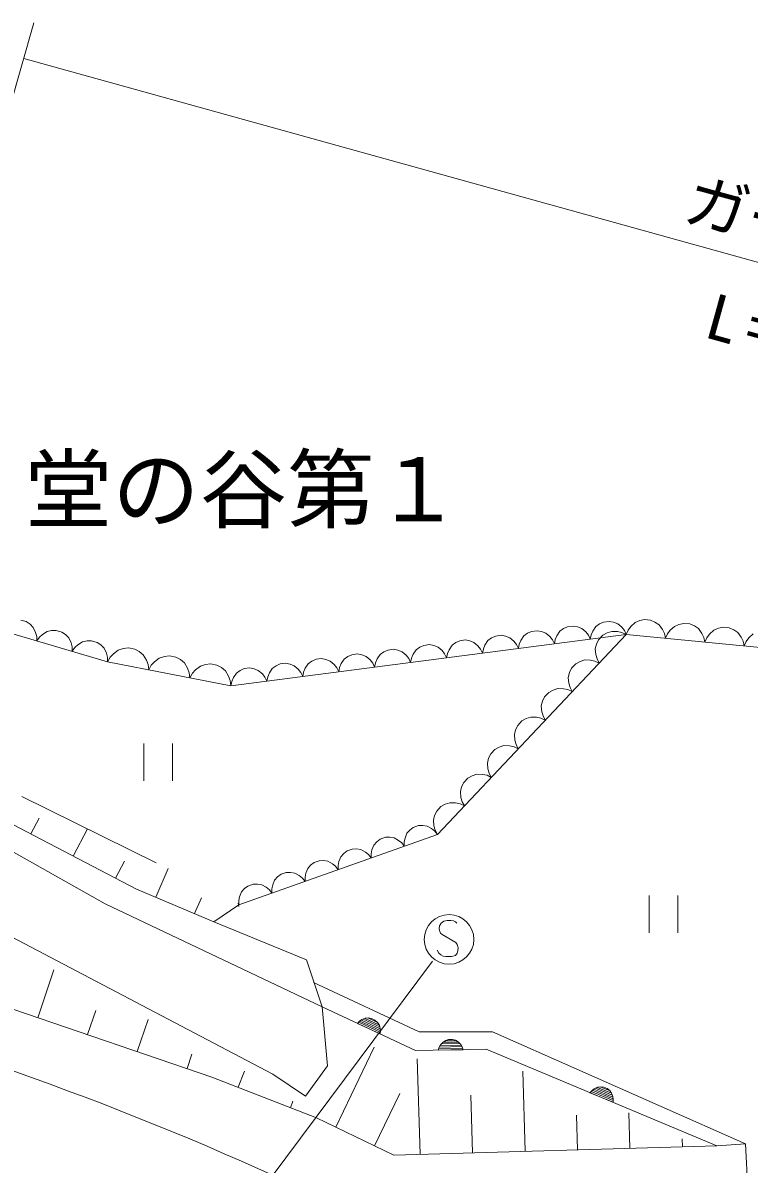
# Model space of a CAD drawing. Units: millimetres, scale not verified. Extents: x -19874 to 620126, y -204109 to 155891.
# Drawn here: x 194472 to 223562, y 67727 to 113452 of the extents above; entities that cross this region are included whole.
import ezdxf
from ezdxf.enums import TextEntityAlignment as Align

# ---------------------------------------------------------------- set-up
doc = ezdxf.new("R2010")
doc.units = ezdxf.units.MM
doc.header["$LTSCALE"] = 1000
doc.linetypes.add('DASHED_SPACED', pattern=[12, 6, -6])
doc.layers.add('S-BGD', color=7, linetype='Continuous', lineweight=13)
doc.styles.add('ＭＳ ゴシック', font='')
doc.styles.get('ＭＳ ゴシック').set_extended_font_data('MS Gothic')

msp = doc.modelspace()

# ---------------------------------------------------------------- linework, layer by layer
at = {"layer": 'S-BGD'}
for p, q in [((194917, 113452), (190490, 98018)), ((265558, 92307), (194506, 112019)), ((186524, 91191), (197870, 87858)), ((194609, 89463), (194389, 89527)), ((194760, 89361), (194609, 89463)), ((194891, 89230), (194760, 89361)), ((194984, 89033), (194891, 89230)), ((216127, 89182), (215980, 89075)), ((216289, 89258), (216127, 89182)), ((216512, 89287), (216289, 89258)), ((216689, 89255), (216512, 89287)), ((216858, 89189), (216689, 89255)), ((217019, 89049), (216858, 89189)), ((217419, 89262), (217300, 89085)), ((217567, 89368), (217419, 89262)), ((217729, 89444), (217567, 89368)), ((217952, 89473), (217729, 89444)), ((218128, 89441), (217952, 89473)), ((218297, 89375), (218128, 89441)), ((218458, 89235), (218297, 89375)), ((218563, 89106), (218458, 89235)), ((218824, 89267), (218719, 89123)), ((218994, 89426), (218824, 89267)), ((219177, 89504), (218994, 89426)), ((219368, 89545), (219177, 89504)), ((219612, 89521), (219368, 89545)), ((219791, 89444), (219612, 89521)), ((219956, 89333), (219791, 89444)), ((220092, 89145), (219956, 89333)), ((220570, 89274), (220400, 89115)), ((220752, 89351), (220570, 89274)), ((220943, 89393), (220752, 89351)), ((221187, 89369), (220943, 89393)), ((221367, 89292), (221187, 89369)), ((221531, 89181), (221367, 89292)), ((221668, 88993), (221531, 89181)), ((222328, 89199), (222145, 89121)), ((222519, 89240), (222328, 89199)), ((222763, 89217), (222519, 89240)), ((222942, 89140), (222763, 89217)), ((195028, 88870), (194984, 89033)), ((195034, 88691), (195028, 88870)), ((195138, 88838), (195034, 88691)), ((195260, 88952), (195138, 88838)), ((195444, 89067), (195260, 88952)), ((195625, 89107), (195444, 89067)), ((195808, 89111), (195625, 89107)), ((196028, 89046), (195808, 89111)), ((196179, 88944), (196028, 89046)), ((196310, 88813), (196179, 88944)), ((196402, 88616), (196310, 88813)), ((202806, 86896), (218638, 88948)), ((211074, 80935), (218638, 88948)), ((212194, 88727), (211971, 88698)), ((212371, 88695), (212194, 88727)), ((213249, 88809), (213101, 88702)), ((213411, 88885), (213249, 88809)), ((213634, 88914), (213411, 88885)), ((213810, 88882), (213634, 88914)), ((213979, 88816), (213810, 88882)), ((214140, 88676), (213979, 88816)), ((214421, 88712), (214356, 88561)), ((214541, 88889), (214421, 88712)), ((214688, 88996), (214541, 88889)), ((214850, 89071), (214688, 88996)), ((215073, 89100), (214850, 89071)), ((215249, 89068), (215073, 89100)), ((215419, 89002), (215249, 89068)), ((215580, 88862), (215419, 89002)), ((215684, 88733), (215580, 88862)), ((215760, 88575), (215684, 88733)), ((215796, 88748), (215760, 88575)), ((215860, 88899), (215796, 88748)), ((215980, 89075), (215860, 88899)), ((217123, 88920), (217019, 89049)), ((217199, 88761), (217123, 88920)), ((217235, 88934), (217199, 88761)), ((217300, 89085), (217235, 88934)), ((217533, 88740), (217449, 88565)), ((217701, 88918), (217533, 88740)), ((217871, 89012), (217701, 88918)), ((218058, 89073), (217871, 89012)), ((218290, 89066), (218058, 89073)), ((218466, 89029), (218290, 89066)), ((218638, 88948), (218466, 89029)), ((218638, 88948), (218563, 89106)), ((218719, 89123), (218638, 88948)), ((218638, 88948), (231242, 87730)), ((220172, 88982), (220092, 89145)), ((220214, 88795), (220172, 88982)), ((220294, 88970), (220214, 88795)), ((220400, 89115), (220294, 88970)), ((221748, 88830), (221668, 88993)), ((221789, 88643), (221748, 88830)), ((221870, 88818), (221789, 88643)), ((221975, 88963), (221870, 88818)), ((222145, 89121), (221975, 88963)), ((223106, 89029), (222942, 89140)), ((223243, 88840), (223106, 89029)), ((223323, 88678), (223243, 88840)), ((223551, 88811), (223445, 88666)), ((223721, 88969), (223551, 88811)), ((196446, 88453), (196402, 88616)), ((196452, 88274), (196446, 88453)), ((196556, 88421), (196452, 88274)), ((196679, 88535), (196556, 88421)), ((196863, 88651), (196679, 88535)), ((197044, 88690), (196863, 88651)), ((197226, 88694), (197044, 88690)), ((197446, 88630), (197226, 88694)), ((197597, 88527), (197446, 88630)), ((197728, 88396), (197597, 88527)), ((197820, 88200), (197728, 88396)), ((198294, 88326), (198098, 88176)), ((198494, 88389), (198294, 88326)), ((198700, 88413), (198494, 88389)), ((198955, 88364), (198700, 88413)), ((199136, 88264), (198955, 88364)), ((199298, 88130), (199136, 88264)), ((208931, 88250), (208783, 88143)), ((209093, 88326), (208931, 88250)), ((209316, 88354), (209093, 88326)), ((209492, 88322), (209316, 88354)), ((209661, 88257), (209492, 88322)), ((209822, 88116), (209661, 88257)), ((210223, 88329), (210103, 88153)), ((210370, 88436), (210223, 88329)), ((210532, 88512), (210370, 88436)), ((210755, 88541), (210532, 88512)), ((210931, 88509), (210755, 88541)), ((211101, 88443), (210931, 88509)), ((211262, 88303), (211101, 88443)), ((211366, 88174), (211262, 88303)), ((211542, 88339), (211478, 88188)), ((211662, 88516), (211542, 88339)), ((211809, 88623), (211662, 88516)), ((211971, 88698), (211809, 88623)), ((212540, 88629), (212371, 88695)), ((212701, 88489), (212540, 88629)), ((212805, 88360), (212701, 88489)), ((212881, 88202), (212805, 88360)), ((212917, 88375), (212881, 88202)), ((212982, 88526), (212917, 88375)), ((213101, 88702), (212982, 88526)), ((214245, 88547), (214140, 88676)), ((214320, 88388), (214245, 88547)), ((214356, 88561), (214320, 88388)), ((217449, 88565), (217399, 88375)), ((217399, 88375), (217420, 88144)), ((223365, 88491), (223323, 88678)), ((223445, 88666), (223365, 88491)), ((197865, 88037), (197820, 88200)), ((197870, 87858), (197865, 88037)), ((197973, 88034), (197870, 87858)), ((197870, 87858), (202806, 86896)), ((198098, 88176), (197973, 88034)), ((199423, 87918), (199298, 88130)), ((199490, 87739), (199423, 87918)), ((199744, 87856), (199618, 87714)), ((199939, 88005), (199744, 87856)), ((200140, 88069), (199939, 88005)), ((200345, 88093), (200140, 88069)), ((200600, 88043), (200345, 88093)), ((200781, 87944), (200600, 88043)), ((200943, 87810), (200781, 87944)), ((201068, 87598), (200943, 87810)), ((204998, 87795), (204775, 87766)), ((205174, 87763), (204998, 87795)), ((206052, 87877), (205905, 87770)), ((206214, 87953), (206052, 87877)), ((206437, 87981), (206214, 87953)), ((206613, 87949), (206437, 87981)), ((206783, 87884), (206613, 87949)), ((206944, 87743), (206783, 87884)), ((207344, 87956), (207224, 87780)), ((207491, 88063), (207344, 87956)), ((207653, 88139), (207491, 88063)), ((207876, 88168), (207653, 88139)), ((208053, 88136), (207876, 88168)), ((208222, 88070), (208053, 88136)), ((208383, 87930), (208222, 88070)), ((208487, 87801), (208383, 87930)), ((208563, 87642), (208487, 87801)), ((208599, 87815), (208563, 87642)), ((208664, 87966), (208599, 87815)), ((208783, 88143), (208664, 87966)), ((209927, 87987), (209822, 88116)), ((210002, 87829), (209927, 87987)), ((210038, 88002), (210002, 87829)), ((210103, 88153), (210038, 88002)), ((211442, 88015), (211366, 88174)), ((211478, 88188), (211442, 88015)), ((216790, 87867), (216620, 87773)), ((216978, 87928), (216790, 87867)), ((217209, 87921), (216978, 87928)), ((217385, 87884), (217209, 87921)), ((217558, 87803), (217385, 87884)), ((217420, 88144), (217469, 87973)), ((217469, 87973), (217558, 87803)), ((199515, 87537), (199490, 87739)), ((199618, 87714), (199515, 87537)), ((201136, 87418), (201068, 87598)), ((201160, 87217), (201136, 87418)), ((201263, 87393), (201160, 87217)), ((201389, 87535), (201263, 87393)), ((201585, 87685), (201389, 87535)), ((201785, 87748), (201585, 87685)), ((201990, 87772), (201785, 87748)), ((202245, 87723), (201990, 87772)), ((202426, 87623), (202245, 87723)), ((202588, 87489), (202426, 87623)), ((202713, 87277), (202588, 87489)), ((203026, 87397), (202906, 87220)), ((203173, 87504), (203026, 87397)), ((203335, 87580), (203173, 87504)), ((203558, 87609), (203335, 87580)), ((203735, 87576), (203558, 87609)), ((203904, 87511), (203735, 87576)), ((204065, 87370), (203904, 87511)), ((204169, 87241), (204065, 87370)), ((204346, 87407), (204281, 87256)), ((204465, 87583), (204346, 87407)), ((204613, 87690), (204465, 87583)), ((204775, 87766), (204613, 87690)), ((205343, 87697), (205174, 87763)), ((205504, 87557), (205343, 87697)), ((205609, 87428), (205504, 87557)), ((205684, 87269), (205609, 87428)), ((205720, 87442), (205684, 87269)), ((205785, 87593), (205720, 87442)), ((205905, 87770), (205785, 87593)), ((207048, 87614), (206944, 87743)), ((207124, 87456), (207048, 87614)), ((207160, 87629), (207124, 87456)), ((207224, 87780), (207160, 87629)), ((216369, 87421), (216319, 87230)), ((216453, 87596), (216369, 87421)), ((216620, 87773), (216453, 87596)), ((202781, 87098), (202713, 87277)), ((202806, 86896), (202781, 87098)), ((202842, 87069), (202806, 86896)), ((202906, 87220), (202842, 87069)), ((204245, 87083), (204169, 87241)), ((204281, 87256), (204245, 87083)), ((216319, 87230), (216339, 86999)), ((216339, 86999), (216389, 86828)), ((215372, 86451), (215288, 86276)), ((215540, 86628), (215372, 86451)), ((215710, 86722), (215540, 86628)), ((215897, 86784), (215710, 86722)), ((216129, 86776), (215897, 86784)), ((216305, 86740), (216129, 86776)), ((216477, 86658), (216305, 86740)), ((216389, 86828), (216477, 86658)), ((215288, 86276), (215238, 86085)), ((215238, 86085), (215259, 85855)), ((214629, 85578), (214459, 85484)), ((214817, 85639), (214629, 85578)), ((215048, 85632), (214817, 85639)), ((215224, 85595), (215048, 85632)), ((215397, 85514), (215224, 85595)), ((215259, 85855), (215308, 85684)), ((215308, 85684), (215397, 85514)), ((214208, 85131), (214158, 84941)), ((214292, 85306), (214208, 85131)), ((214459, 85484), (214292, 85306)), ((214158, 84941), (214178, 84710)), ((214178, 84710), (214228, 84539)), ((199316, 84584), (199316, 83084)), ((200467, 83084), (200467, 84584)), ((213211, 84162), (213127, 83987)), ((213379, 84339), (213211, 84162)), ((213549, 84433), (213379, 84339)), ((213736, 84494), (213549, 84433)), ((213967, 84487), (213736, 84494)), ((214144, 84450), (213967, 84487)), ((214316, 84369), (214144, 84450)), ((214228, 84539), (214316, 84369)), ((199031, 78745), (188864, 84056)), ((213127, 83987), (213077, 83796)), ((213077, 83796), (213098, 83566)), ((212468, 83289), (212298, 83195)), ((212656, 83350), (212468, 83289)), ((212887, 83342), (212656, 83350)), ((213063, 83306), (212887, 83342)), ((213236, 83224), (213063, 83306)), ((213098, 83566), (213147, 83394)), ((213147, 83394), (213236, 83224)), ((188880, 83154), (197764, 78159)), ((212047, 82842), (211997, 82651)), ((212131, 83017), (212047, 82842)), ((212298, 83195), (212131, 83017)), ((211997, 82651), (212017, 82421)), ((212017, 82421), (212067, 82250)), ((211050, 81873), (210966, 81697)), ((211218, 82050), (211050, 81873)), ((211388, 82144), (211218, 82050)), ((211575, 82205), (211388, 82144)), ((211806, 82198), (211575, 82205)), ((211983, 82161), (211806, 82198)), ((212155, 82080), (211983, 82161)), ((212067, 82250), (212155, 82080)), ((194795, 80958), (195126, 81591)), ((210966, 81697), (210916, 81507)), ((210916, 81507), (210937, 81276)), ((196490, 80073), (197060, 81166)), ((203126, 78115), (211074, 80935)), ((209856, 80984), (209779, 80792)), ((209974, 81115), (209856, 80984)), ((210112, 81220), (209974, 81115)), ((210317, 81293), (210112, 81220)), ((210491, 81298), (210317, 81293)), ((210665, 81271), (210491, 81298)), ((210845, 81171), (210665, 81271)), ((210971, 81070), (210845, 81171)), ((210937, 81276), (210986, 81105)), ((211074, 80935), (210971, 81070)), ((210986, 81105), (211074, 80935)), ((208532, 80514), (208454, 80322)), ((208649, 80645), (208532, 80514)), ((208787, 80750), (208649, 80645)), ((208993, 80823), (208787, 80750)), ((209166, 80828), (208993, 80823)), ((209340, 80801), (209166, 80828)), ((209521, 80701), (209340, 80801)), ((209646, 80600), (209521, 80701)), ((209750, 80465), (209646, 80600)), ((209779, 80792), (209749, 80636)), ((209749, 80636), (209750, 80465)), ((207207, 80044), (207130, 79852)), ((207325, 80175), (207207, 80044)), ((207463, 80280), (207325, 80175)), ((207668, 80353), (207463, 80280)), ((207841, 80358), (207668, 80353)), ((208015, 80331), (207841, 80358)), ((208196, 80231), (208015, 80331)), ((208321, 80130), (208196, 80231)), ((208425, 79995), (208321, 80130)), ((208454, 80322), (208424, 80166)), ((208424, 80166), (208425, 79995)), ((198184, 79188), (198539, 79866)), ((199805, 78418), (200292, 79569)), ((205882, 79574), (205805, 79382)), ((206000, 79705), (205882, 79574)), ((206138, 79810), (206000, 79705)), ((206343, 79883), (206138, 79810)), ((206516, 79888), (206343, 79883)), ((206690, 79860), (206516, 79888)), ((206871, 79761), (206690, 79860)), ((206997, 79660), (206871, 79761)), ((207100, 79525), (206997, 79660)), ((207130, 79852), (207099, 79696)), ((207099, 79696), (207100, 79525)), ((189243, 79348), (204488, 71335)), ((204558, 79104), (204480, 78912)), ((204675, 79235), (204558, 79104)), ((204813, 79340), (204675, 79235)), ((205018, 79413), (204813, 79340)), ((205192, 79418), (205018, 79413)), ((205366, 79390), (205192, 79418)), ((205546, 79290), (205366, 79390)), ((205672, 79190), (205546, 79290)), ((205776, 79055), (205672, 79190)), ((205805, 79382), (205774, 79226)), ((205774, 79226), (205776, 79055)), ((202127, 77437), (199031, 78745)), ((203350, 78765), (203233, 78634)), ((203488, 78870), (203350, 78765)), ((203694, 78943), (203488, 78870)), ((203867, 78948), (203694, 78943)), ((204041, 78920), (203867, 78948)), ((204222, 78820), (204041, 78920)), ((204347, 78719), (204222, 78820)), ((204451, 78585), (204347, 78719)), ((204480, 78912), (204450, 78756)), ((204450, 78756), (204451, 78585)), ((201353, 77764), (201622, 78399)), ((203155, 78442), (203125, 78286)), ((203125, 78286), (203126, 78115)), ((203233, 78634), (203155, 78442)), ((219554, 78496), (219554, 76996)), ((220706, 76996), (220706, 78496)), ((197764, 78159), (206455, 74032)), ((202127, 77437), (203126, 78115)), ((205836, 75910), (202127, 77437)), ((211221, 77383), (211156, 77273)), ((211331, 77458), (211221, 77383)), ((211461, 77493), (211331, 77458)), ((211616, 77493), (211461, 77493)), ((211721, 77473), (211616, 77493)), ((211796, 77438), (211721, 77473)), ((211851, 77378), (211796, 77438)), ((211156, 77273), (211151, 77158)), ((211151, 77158), (211156, 77083)), ((211156, 77083), (211196, 76983)), ((211196, 76983), (211266, 76928)), ((211266, 76928), (211811, 76613)), ((211811, 76613), (211871, 76523)), ((211871, 76523), (211911, 76398)), ((211911, 76398), (211901, 76278)), ((206455, 74032), (205836, 75910)), ((211136, 76183), (211066, 76298)), ((211216, 76108), (211136, 76183)), ((211311, 76063), (211216, 76108)), ((211411, 76048), (211311, 76063)), ((211641, 76048), (211411, 76048)), ((211796, 76093), (211641, 76048)), ((211866, 76183), (211796, 76093)), ((211901, 76278), (211866, 76183)), ((195068, 73596), (195720, 75512)), ((210876, 75866), (204419, 67192)), ((206113, 75002), (210351, 73035)), ((202047, 71218), (194070, 73936)), ((197062, 72917), (197392, 73886)), ((206676, 71667), (206455, 74032)), ((206455, 74032), (210200, 72278)), ((199056, 72237), (199494, 73523)), ((207875, 73367), (207960, 73454)), ((208780, 72943), (207875, 73367)), ((207924, 73413), (208784, 73010)), ((207960, 73454), (208053, 73518)), ((208788, 73077), (207973, 73459)), ((208033, 73500), (208778, 73151)), ((208053, 73518), (208188, 73576)), ((208764, 73227), (208105, 73535)), ((208186, 73566), (208734, 73310)), ((208188, 73576), (208313, 73584)), ((208313, 73584), (208435, 73568)), ((208654, 73416), (208317, 73574)), ((208435, 73568), (208576, 73502)), ((208576, 73502), (208666, 73419)), ((208666, 73419), (208740, 73318)), ((208740, 73318), (208782, 73177)), ((208782, 73177), (208795, 73063)), ((208795, 73063), (208780, 72943)), ((210351, 73035), (213277, 73035)), ((211410, 72682), (211527, 72722)), ((211527, 72722), (211682, 72725)), ((211682, 72725), (211800, 72689)), ((213277, 73035), (223417, 68545)), ((207010, 69210), (208550, 72410)), ((210200, 72278), (213025, 72329)), ((211112, 72294), (211150, 72410)), ((212112, 72312), (211112, 72294)), ((211136, 72357), (212086, 72374)), ((211150, 72410), (211206, 72509)), ((212060, 72436), (211160, 72420)), ((211196, 72484), (212019, 72498)), ((211206, 72509), (211301, 72620)), ((211973, 72560), (211245, 72547)), ((211301, 72620), (211410, 72682)), ((211304, 72610), (211909, 72621)), ((211790, 72682), (211418, 72675)), ((211800, 72689), (211911, 72631)), ((211911, 72631), (212011, 72523)), ((212011, 72523), (212073, 72427)), ((212073, 72427), (212112, 72312)), ((213025, 72329), (222272, 68467)), ((201050, 71558), (201246, 72132)), ((210383, 68122), (210272, 71951)), ((203094, 70809), (203348, 71457)), ((204488, 71335), (205792, 70451)), ((205792, 70451), (206676, 71667)), ((214585, 68244), (214492, 71447)), ((206236, 69582), (202047, 71218)), ((208559, 68464), (209565, 70556)), ((212484, 68183), (212417, 70489)), ((217187, 70590), (217268, 70681)), ((218110, 70205), (217187, 70590)), ((217234, 70639), (218111, 70272)), ((217268, 70681), (217359, 70749)), ((218112, 70340), (217281, 70687)), ((217340, 70730), (218099, 70413)), ((217359, 70749), (217491, 70813)), ((218082, 70488), (217410, 70768)), ((217490, 70803), (218048, 70570)), ((217491, 70813), (217616, 70826)), ((217616, 70826), (217739, 70815)), ((217964, 70673), (217620, 70816)), ((217739, 70815), (217882, 70756)), ((217882, 70756), (217976, 70676)), ((217976, 70676), (218054, 70578)), ((218054, 70578), (218102, 70439)), ((218102, 70439), (218119, 70326)), ((205189, 69991), (205288, 70246)), ((218119, 70326), (218110, 70205)), ((209333, 68092), (206236, 69582)), ((216686, 68305), (216646, 69692)), ((218787, 68366), (218746, 69787)), ((220888, 68427), (220879, 68745)), ((222272, 68467), (209333, 68092)), ((223417, 68545), (222272, 68467)), ((223417, 68545), (223606, 64772))]:
    msp.add_line(p, q, dxfattribs=at)
at = {"layer": 'S-BGD', "linetype": 'DASHED_SPACED'}
for p, q in [((194439, 82461), (203096, 78183)), ((203096, 78183), (203122, 78057))]:
    msp.add_line(p, q, dxfattribs=at)
at = {"layer": 'S-BGD'}
msp.add_circle((211541, 76733), 995, dxfattribs=at)
for centre, radius, start, end in [((152289, -47601), 126184, 64.48429, 75.40352), ((143201, -92368), 164353, 65.30963, 77.80817)]:
    msp.add_arc(centre, radius, start, end, dxfattribs=at)

# ---------------------------------------------------------------- texts
at = {"layer": 'S-BGD', "style": 'ＭＳ ゴシック'}
msp.add_text('ガードパイプ', height=1833, rotation=344.7, dxfattribs=at).set_placement((220709, 105037), align=Align.BOTTOM_LEFT)
msp.add_text('堂の谷第１', height=2566, dxfattribs=at).set_placement((194554, 92710), align=Align.BOTTOM_LEFT)
at = {"layer": 'S-BGD', "insert": (221675, 100853), "char_height": 1833, "attachment_point": 7, "rotation": 344.5, "style": 'ＭＳ ゴシック'}
msp.add_mtext('\\T1.32;L=74.0', dxfattribs=at)

doc.saveas('drawing.dxf')
